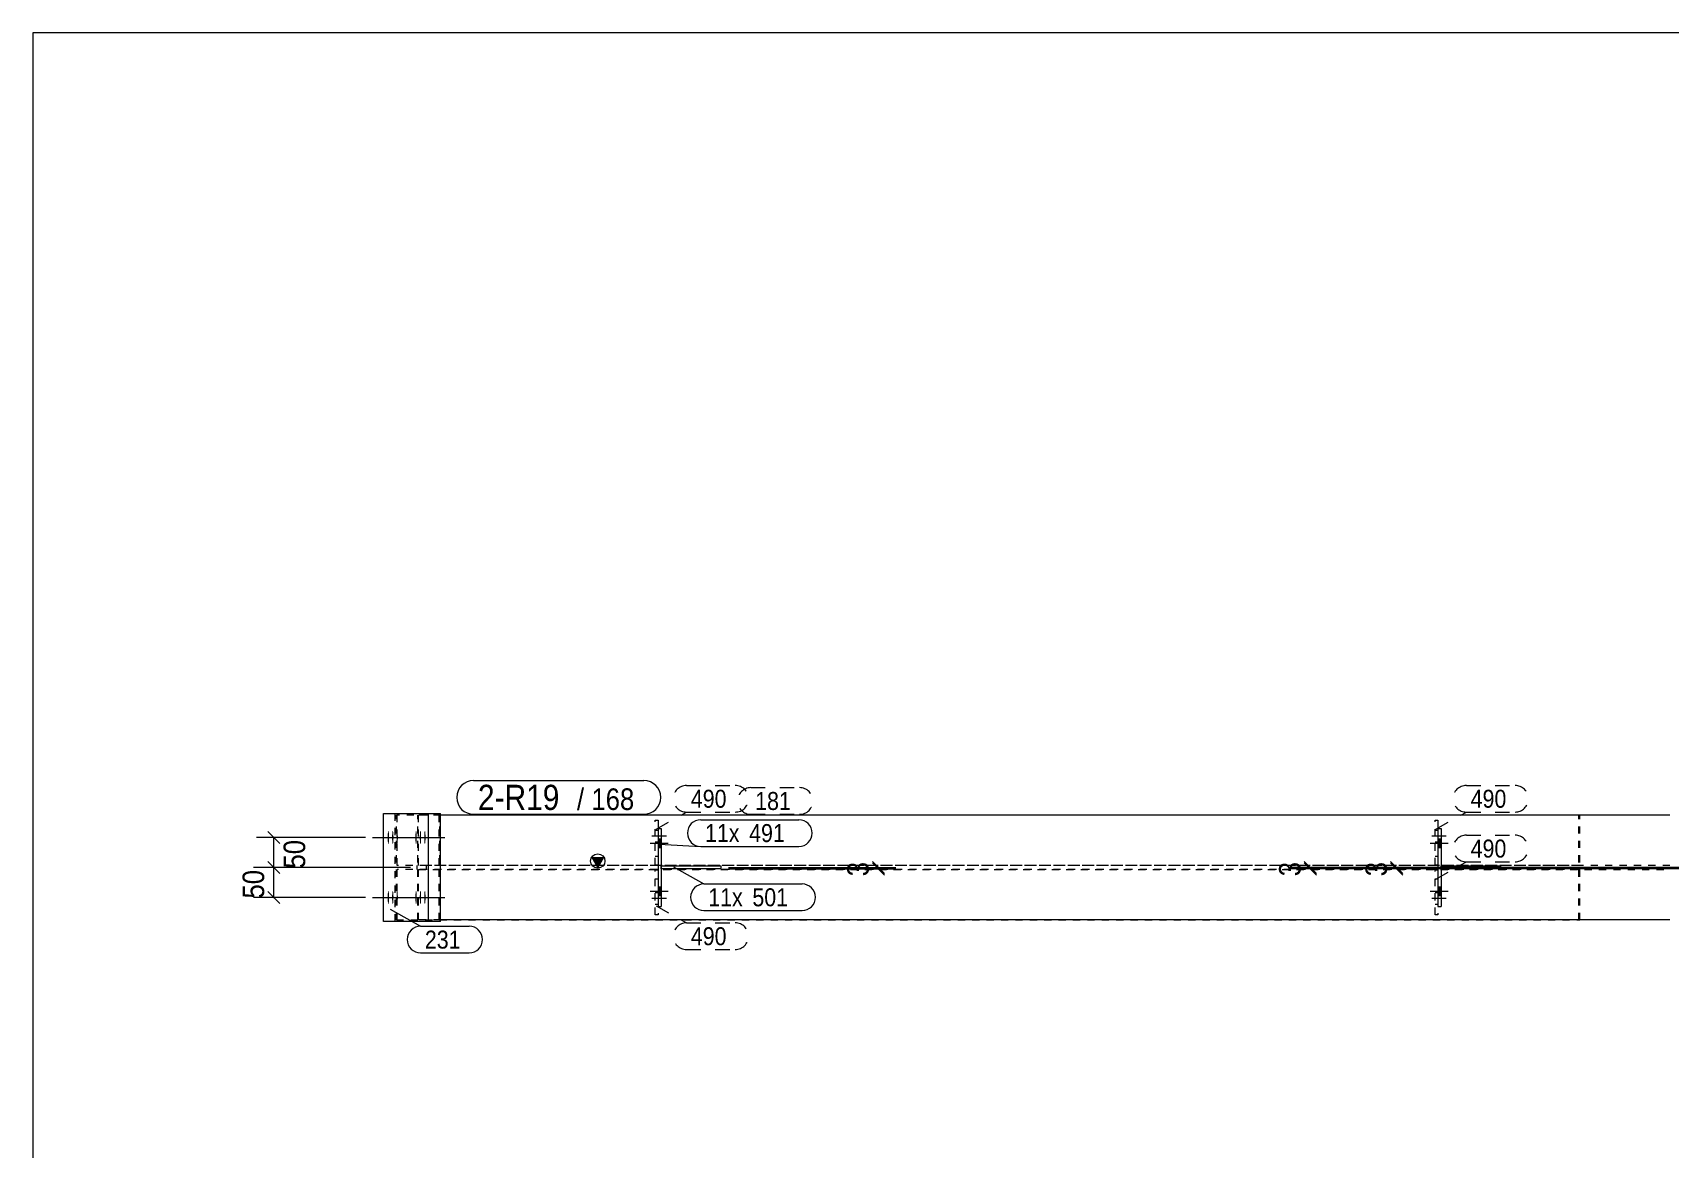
# Model space of a CAD drawing. Header units: millimetres. Extents: x 2 to 825, y 1 to 579.
# Drawn here: x 5 to 232.5, y 423.9 to 579 of the extents above; entities that cross this region are included whole.
import ezdxf

# ---------------------------------------------------------------- set-up
doc = ezdxf.new("R2010")
doc.units = ezdxf.units.MM
for name, pattern in [('XKITLINE00', [0]), ('XKITLINE01', [4, 1, -1, 1, -1]), ('XKITLINE02', [4, 2, -2])]:
    doc.linetypes.add(name, pattern=pattern)
for name, color, linetype, lineweight in [('Bolt', 3, 'Continuous', 0), ('Dimensions', 7, 'Continuous', 0), ('DrawingSheet', 5, 'Continuous', 0), ('Part', 2, 'Continuous', 0), ('PartMark', 7, 'Continuous', 0)]:
    doc.layers.add(name, color=color, linetype=linetype, lineweight=lineweight)
doc.styles.add('ARIAL', font='ARIAL.TTF')

# ---------------------------------------------------------------- blocks, each defined once
blk = doc.blocks.new('*A78')
at = {"layer": 'Bolt', "color": 3, "linetype": 'XKITLINE02', "lineweight": 0}
for p, q in [((201.36, 467.35), (198.86, 467.35)), ((200.23, 468.17), (199.82, 468.17)), ((200.23, 466.53), (199.82, 466.53))]:
    blk.add_line(p, q, dxfattribs=at)
blk = doc.blocks.new('*A79')
at = {"layer": 'Bolt', "color": 3, "linetype": 'XKITLINE02', "lineweight": 0}
for p, q in [((201.36, 458.69), (198.86, 458.69)), ((200.23, 459.51), (199.82, 459.51)), ((200.23, 457.87), (199.82, 457.87))]:
    blk.add_line(p, q, dxfattribs=at)
blk = doc.blocks.new('*A81')
at = {"layer": 'Bolt'}
for points in [[(54.5, 467.14), (54.5, 467.1), (54.5, 467.05), (54.5, 467.01), (54.5, 466.96), (54.5, 466.92), (54.5, 466.88), (54.5, 466.84), (54.49, 466.79), (54.49, 466.75), (54.49, 466.72), (54.49, 466.68), (54.49, 466.64), (54.48, 466.61), (54.48, 466.57), (54.48, 466.54), (54.47, 466.51), (54.47, 466.48), (54.47, 466.45), (54.46, 466.42), (54.46, 466.4), (54.45, 466.38), (54.45, 466.36), (54.44, 466.34), (54.44, 466.32), (54.44, 466.31), (54.43, 466.3), (54.43, 466.29), (54.42, 466.28), (54.42, 466.27), (54.41, 466.27), (54.41, 466.27), (54.4, 466.27), (54.4, 466.27), (54.39, 466.28), (54.39, 466.29), (54.38, 466.3), (54.38, 466.31), (54.38, 466.32), (54.37, 466.34), (54.37, 466.36), (54.36, 466.38), (54.36, 466.4), (54.35, 466.42), (54.35, 466.45), (54.35, 466.48), (54.34, 466.51), (54.34, 466.54), (54.34, 466.57), (54.33, 466.61), (54.33, 466.64), (54.33, 466.68), (54.33, 466.72), (54.32, 466.75), (54.32, 466.79), (54.32, 466.84), (54.32, 466.88), (54.32, 466.92), (54.31, 466.96), (54.31, 467.01), (54.31, 467.05), (54.31, 467.1), (54.31, 467.14), (54.31, 467.19), (54.31, 467.23), (54.31, 467.28), (54.31, 467.32), (54.31, 467.37), (54.31, 467.41), (54.32, 467.45), (54.32, 467.5), (54.32, 467.54), (54.32, 467.58), (54.32, 467.62), (54.33, 467.66), (54.33, 467.7), (54.33, 467.73), (54.33, 467.77), (54.34, 467.8), (54.34, 467.83), (54.34, 467.87), (54.35, 467.9), (54.35, 467.92), (54.35, 467.95), (54.36, 467.97), (54.36, 468), (54.37, 468.02), (54.37, 468.03), (54.38, 468.05), (54.38, 468.06), (54.38, 468.08), (54.39, 468.09), (54.39, 468.09), (54.4, 468.1), (54.4, 468.1), (54.41, 468.1), (54.41, 468.1), (54.42, 468.1), (54.42, 468.09), (54.43, 468.09), (54.43, 468.08), (54.44, 468.06), (54.44, 468.05), (54.44, 468.03), (54.45, 468.02), (54.45, 468), (54.46, 467.97), (54.46, 467.95), (54.47, 467.92), (54.47, 467.9), (54.47, 467.87), (54.48, 467.83), (54.48, 467.8), (54.48, 467.77), (54.49, 467.73), (54.49, 467.7), (54.49, 467.66), (54.49, 467.62), (54.49, 467.58), (54.5, 467.54), (54.5, 467.5), (54.5, 467.45), (54.5, 467.41), (54.5, 467.37), (54.5, 467.32), (54.5, 467.28), (54.5, 467.23), (54.5, 467.19)], [(55.12, 467.14), (55.12, 467.1), (55.12, 467.05), (55.11, 467.01), (55.11, 466.96), (55.11, 466.92), (55.11, 466.88), (55.11, 466.84), (55.11, 466.79), (55.1, 466.75), (55.1, 466.72), (55.1, 466.68), (55.1, 466.64), (55.09, 466.61), (55.09, 466.57), (55.09, 466.54), (55.08, 466.51), (55.08, 466.48), (55.08, 466.45), (55.07, 466.42), (55.07, 466.4), (55.07, 466.38), (55.06, 466.36), (55.06, 466.34), (55.05, 466.32), (55.05, 466.31), (55.04, 466.3), (55.04, 466.29), (55.03, 466.28), (55.03, 466.27), (55.02, 466.27), (55.02, 466.27), (55.02, 466.27), (55.01, 466.27), (55.01, 466.28), (55, 466.29), (55, 466.3), (54.99, 466.31), (54.99, 466.32), (54.98, 466.34), (54.98, 466.36), (54.97, 466.38), (54.97, 466.4), (54.97, 466.42), (54.96, 466.45), (54.96, 466.48), (54.96, 466.51), (54.95, 466.54), (54.95, 466.57), (54.95, 466.61), (54.94, 466.64), (54.94, 466.68), (54.94, 466.72), (54.94, 466.75), (54.93, 466.79), (54.93, 466.84), (54.93, 466.88), (54.93, 466.92), (54.93, 466.96), (54.93, 467.01), (54.92, 467.05), (54.92, 467.1), (54.92, 467.14), (54.92, 467.19), (54.92, 467.23), (54.92, 467.28), (54.92, 467.32), (54.93, 467.37), (54.93, 467.41), (54.93, 467.45), (54.93, 467.5), (54.93, 467.54), (54.93, 467.58), (54.94, 467.62), (54.94, 467.66), (54.94, 467.7), (54.94, 467.73), (54.95, 467.77), (54.95, 467.8), (54.95, 467.83), (54.96, 467.87), (54.96, 467.9), (54.96, 467.92), (54.97, 467.95), (54.97, 467.97), (54.97, 468), (54.98, 468.02), (54.98, 468.03), (54.99, 468.05), (54.99, 468.06), (55, 468.08), (55, 468.09), (55.01, 468.09), (55.01, 468.1), (55.02, 468.1), (55.02, 468.1), (55.02, 468.1), (55.03, 468.1), (55.03, 468.09), (55.04, 468.09), (55.04, 468.08), (55.05, 468.06), (55.05, 468.05), (55.06, 468.03), (55.06, 468.02), (55.07, 468), (55.07, 467.97), (55.07, 467.95), (55.08, 467.92), (55.08, 467.9), (55.08, 467.87), (55.09, 467.83), (55.09, 467.8), (55.09, 467.77), (55.1, 467.73), (55.1, 467.7), (55.1, 467.66), (55.1, 467.62), (55.11, 467.58), (55.11, 467.54), (55.11, 467.5), (55.11, 467.45), (55.11, 467.41), (55.11, 467.37), (55.12, 467.32), (55.12, 467.28), (55.12, 467.23), (55.12, 467.19)], [(55.73, 467.14), (55.73, 467.1), (55.73, 467.05), (55.73, 467.01), (55.73, 466.96), (55.72, 466.92), (55.72, 466.88), (55.72, 466.84), (55.72, 466.79), (55.72, 466.75), (55.71, 466.72), (55.71, 466.68), (55.71, 466.64), (55.71, 466.61), (55.7, 466.57), (55.7, 466.54), (55.7, 466.51), (55.69, 466.48), (55.69, 466.45), (55.69, 466.42), (55.68, 466.4), (55.68, 466.38), (55.67, 466.36), (55.67, 466.34), (55.66, 466.32), (55.66, 466.31), (55.66, 466.3), (55.65, 466.29), (55.65, 466.28), (55.64, 466.27), (55.64, 466.27), (55.63, 466.27), (55.63, 466.27), (55.62, 466.27), (55.62, 466.28), (55.61, 466.29), (55.61, 466.3), (55.6, 466.31), (55.6, 466.32), (55.6, 466.34), (55.59, 466.36), (55.59, 466.38), (55.58, 466.4), (55.58, 466.42), (55.57, 466.45), (55.57, 466.48), (55.57, 466.51), (55.56, 466.54), (55.56, 466.57), (55.56, 466.61), (55.55, 466.64), (55.55, 466.68), (55.55, 466.72), (55.55, 466.75), (55.54, 466.79), (55.54, 466.84), (55.54, 466.88), (55.54, 466.92), (55.54, 466.96), (55.54, 467.01), (55.54, 467.05), (55.54, 467.1), (55.54, 467.14), (55.54, 467.19), (55.54, 467.23), (55.54, 467.28), (55.54, 467.32), (55.54, 467.37), (55.54, 467.41), (55.54, 467.45), (55.54, 467.5), (55.54, 467.54), (55.54, 467.58), (55.55, 467.62), (55.55, 467.66), (55.55, 467.7), (55.55, 467.73), (55.56, 467.77), (55.56, 467.8), (55.56, 467.83), (55.57, 467.87), (55.57, 467.9), (55.57, 467.92), (55.58, 467.95), (55.58, 467.97), (55.59, 468), (55.59, 468.02), (55.6, 468.03), (55.6, 468.05), (55.6, 468.06), (55.61, 468.08), (55.61, 468.09), (55.62, 468.09), (55.62, 468.1), (55.63, 468.1), (55.63, 468.1), (55.64, 468.1), (55.64, 468.1), (55.65, 468.09), (55.65, 468.09), (55.66, 468.08), (55.66, 468.06), (55.66, 468.05), (55.67, 468.03), (55.67, 468.02), (55.68, 468), (55.68, 467.97), (55.69, 467.95), (55.69, 467.92), (55.69, 467.9), (55.7, 467.87), (55.7, 467.83), (55.7, 467.8), (55.71, 467.77), (55.71, 467.73), (55.71, 467.7), (55.71, 467.66), (55.72, 467.62), (55.72, 467.58), (55.72, 467.54), (55.72, 467.5), (55.72, 467.45), (55.73, 467.41), (55.73, 467.37), (55.73, 467.32), (55.73, 467.28), (55.73, 467.23), (55.73, 467.19)], [(58.35, 467.14), (58.35, 467.1), (58.35, 467.05), (58.35, 467.01), (58.35, 466.96), (58.35, 466.92), (58.34, 466.88), (58.34, 466.84), (58.34, 466.79), (58.34, 466.75), (58.34, 466.72), (58.33, 466.68), (58.33, 466.64), (58.33, 466.61), (58.33, 466.57), (58.32, 466.54), (58.32, 466.51), (58.32, 466.48), (58.31, 466.45), (58.31, 466.42), (58.3, 466.4), (58.3, 466.38), (58.3, 466.36), (58.29, 466.34), (58.29, 466.32), (58.28, 466.31), (58.28, 466.3), (58.27, 466.29), (58.27, 466.28), (58.26, 466.27), (58.26, 466.27), (58.25, 466.27), (58.25, 466.27), (58.24, 466.27), (58.24, 466.28), (58.24, 466.29), (58.23, 466.3), (58.23, 466.31), (58.22, 466.32), (58.22, 466.34), (58.21, 466.36), (58.21, 466.38), (58.2, 466.4), (58.2, 466.42), (58.2, 466.45), (58.19, 466.48), (58.19, 466.51), (58.19, 466.54), (58.18, 466.57), (58.18, 466.61), (58.18, 466.64), (58.17, 466.68), (58.17, 466.72), (58.17, 466.75), (58.17, 466.79), (58.17, 466.84), (58.16, 466.88), (58.16, 466.92), (58.16, 466.96), (58.16, 467.01), (58.16, 467.05), (58.16, 467.1), (58.16, 467.14), (58.16, 467.19), (58.16, 467.23), (58.16, 467.28), (58.16, 467.32), (58.16, 467.37), (58.16, 467.41), (58.16, 467.45), (58.16, 467.5), (58.17, 467.54), (58.17, 467.58), (58.17, 467.62), (58.17, 467.66), (58.17, 467.7), (58.18, 467.73), (58.18, 467.77), (58.18, 467.8), (58.19, 467.83), (58.19, 467.87), (58.19, 467.9), (58.2, 467.92), (58.2, 467.95), (58.2, 467.97), (58.21, 468), (58.21, 468.02), (58.22, 468.03), (58.22, 468.05), (58.23, 468.06), (58.23, 468.08), (58.24, 468.09), (58.24, 468.09), (58.24, 468.1), (58.25, 468.1), (58.25, 468.1), (58.26, 468.1), (58.26, 468.1), (58.27, 468.09), (58.27, 468.09), (58.28, 468.08), (58.28, 468.06), (58.29, 468.05), (58.29, 468.03), (58.3, 468.02), (58.3, 468), (58.3, 467.97), (58.31, 467.95), (58.31, 467.92), (58.32, 467.9), (58.32, 467.87), (58.32, 467.83), (58.33, 467.8), (58.33, 467.77), (58.33, 467.73), (58.33, 467.7), (58.34, 467.66), (58.34, 467.62), (58.34, 467.58), (58.34, 467.54), (58.34, 467.5), (58.35, 467.45), (58.35, 467.41), (58.35, 467.37), (58.35, 467.32), (58.35, 467.28), (58.35, 467.23), (58.35, 467.19)], [(58.96, 467.14), (58.96, 467.1), (58.96, 467.05), (58.96, 467.01), (58.96, 466.96), (58.96, 466.92), (58.96, 466.88), (58.95, 466.84), (58.95, 466.79), (58.95, 466.75), (58.95, 466.72), (58.95, 466.68), (58.94, 466.64), (58.94, 466.61), (58.94, 466.57), (58.93, 466.54), (58.93, 466.51), (58.93, 466.48), (58.92, 466.45), (58.92, 466.42), (58.92, 466.4), (58.91, 466.38), (58.91, 466.36), (58.9, 466.34), (58.9, 466.32), (58.89, 466.31), (58.89, 466.3), (58.88, 466.29), (58.88, 466.28), (58.88, 466.27), (58.87, 466.27), (58.87, 466.27), (58.86, 466.27), (58.86, 466.27), (58.85, 466.28), (58.85, 466.29), (58.84, 466.3), (58.84, 466.31), (58.83, 466.32), (58.83, 466.34), (58.82, 466.36), (58.82, 466.38), (58.82, 466.4), (58.81, 466.42), (58.81, 466.45), (58.81, 466.48), (58.8, 466.51), (58.8, 466.54), (58.79, 466.57), (58.79, 466.61), (58.79, 466.64), (58.79, 466.68), (58.78, 466.72), (58.78, 466.75), (58.78, 466.79), (58.78, 466.84), (58.78, 466.88), (58.77, 466.92), (58.77, 466.96), (58.77, 467.01), (58.77, 467.05), (58.77, 467.1), (58.77, 467.14), (58.77, 467.19), (58.77, 467.23), (58.77, 467.28), (58.77, 467.32), (58.77, 467.37), (58.77, 467.41), (58.77, 467.45), (58.78, 467.5), (58.78, 467.54), (58.78, 467.58), (58.78, 467.62), (58.78, 467.66), (58.79, 467.7), (58.79, 467.73), (58.79, 467.77), (58.79, 467.8), (58.8, 467.83), (58.8, 467.87), (58.81, 467.9), (58.81, 467.92), (58.81, 467.95), (58.82, 467.97), (58.82, 468), (58.82, 468.02), (58.83, 468.03), (58.83, 468.05), (58.84, 468.06), (58.84, 468.08), (58.85, 468.09), (58.85, 468.09), (58.86, 468.1), (58.86, 468.1), (58.87, 468.1), (58.87, 468.1), (58.88, 468.1), (58.88, 468.09), (58.88, 468.09), (58.89, 468.08), (58.89, 468.06), (58.9, 468.05), (58.9, 468.03), (58.91, 468.02), (58.91, 468), (58.92, 467.97), (58.92, 467.95), (58.92, 467.92), (58.93, 467.9), (58.93, 467.87), (58.93, 467.83), (58.94, 467.8), (58.94, 467.77), (58.94, 467.73), (58.95, 467.7), (58.95, 467.66), (58.95, 467.62), (58.95, 467.58), (58.95, 467.54), (58.96, 467.5), (58.96, 467.45), (58.96, 467.41), (58.96, 467.37), (58.96, 467.32), (58.96, 467.28), (58.96, 467.23), (58.96, 467.19)], [(59.57, 467.14), (59.57, 467.1), (59.57, 467.05), (59.57, 467.01), (59.57, 466.96), (59.57, 466.92), (59.57, 466.88), (59.57, 466.84), (59.56, 466.79), (59.56, 466.75), (59.56, 466.72), (59.56, 466.68), (59.56, 466.64), (59.55, 466.61), (59.55, 466.57), (59.55, 466.54), (59.54, 466.51), (59.54, 466.48), (59.54, 466.45), (59.53, 466.42), (59.53, 466.4), (59.52, 466.38), (59.52, 466.36), (59.51, 466.34), (59.51, 466.32), (59.51, 466.31), (59.5, 466.3), (59.5, 466.29), (59.49, 466.28), (59.49, 466.27), (59.48, 466.27), (59.48, 466.27), (59.47, 466.27), (59.47, 466.27), (59.46, 466.28), (59.46, 466.29), (59.45, 466.3), (59.45, 466.31), (59.45, 466.32), (59.44, 466.34), (59.44, 466.36), (59.43, 466.38), (59.43, 466.4), (59.42, 466.42), (59.42, 466.45), (59.42, 466.48), (59.41, 466.51), (59.41, 466.54), (59.41, 466.57), (59.4, 466.61), (59.4, 466.64), (59.4, 466.68), (59.4, 466.72), (59.39, 466.75), (59.39, 466.79), (59.39, 466.84), (59.39, 466.88), (59.39, 466.92), (59.38, 466.96), (59.38, 467.01), (59.38, 467.05), (59.38, 467.1), (59.38, 467.14), (59.38, 467.19), (59.38, 467.23), (59.38, 467.28), (59.38, 467.32), (59.38, 467.37), (59.38, 467.41), (59.39, 467.45), (59.39, 467.5), (59.39, 467.54), (59.39, 467.58), (59.39, 467.62), (59.4, 467.66), (59.4, 467.7), (59.4, 467.73), (59.4, 467.77), (59.41, 467.8), (59.41, 467.83), (59.41, 467.87), (59.42, 467.9), (59.42, 467.92), (59.42, 467.95), (59.43, 467.97), (59.43, 468), (59.44, 468.02), (59.44, 468.03), (59.45, 468.05), (59.45, 468.06), (59.45, 468.08), (59.46, 468.09), (59.46, 468.09), (59.47, 468.1), (59.47, 468.1), (59.48, 468.1), (59.48, 468.1), (59.49, 468.1), (59.49, 468.09), (59.5, 468.09), (59.5, 468.08), (59.51, 468.06), (59.51, 468.05), (59.51, 468.03), (59.52, 468.02), (59.52, 468), (59.53, 467.97), (59.53, 467.95), (59.54, 467.92), (59.54, 467.9), (59.54, 467.87), (59.55, 467.83), (59.55, 467.8), (59.55, 467.77), (59.56, 467.73), (59.56, 467.7), (59.56, 467.66), (59.56, 467.62), (59.56, 467.58), (59.57, 467.54), (59.57, 467.5), (59.57, 467.45), (59.57, 467.41), (59.57, 467.37), (59.57, 467.32), (59.57, 467.28), (59.57, 467.23), (59.57, 467.19)], [(54.5, 458.81), (54.5, 458.76), (54.5, 458.72), (54.5, 458.67), (54.5, 458.63), (54.5, 458.59), (54.5, 458.54), (54.5, 458.5), (54.49, 458.46), (54.49, 458.42), (54.49, 458.38), (54.49, 458.34), (54.49, 458.31), (54.48, 458.27), (54.48, 458.24), (54.48, 458.21), (54.47, 458.17), (54.47, 458.14), (54.47, 458.12), (54.46, 458.09), (54.46, 458.07), (54.45, 458.04), (54.45, 458.02), (54.44, 458.01), (54.44, 457.99), (54.44, 457.98), (54.43, 457.96), (54.43, 457.95), (54.42, 457.95), (54.42, 457.94), (54.41, 457.94), (54.41, 457.94), (54.4, 457.94), (54.4, 457.94), (54.39, 457.95), (54.39, 457.95), (54.38, 457.96), (54.38, 457.98), (54.38, 457.99), (54.37, 458.01), (54.37, 458.02), (54.36, 458.04), (54.36, 458.07), (54.35, 458.09), (54.35, 458.12), (54.35, 458.14), (54.34, 458.17), (54.34, 458.21), (54.34, 458.24), (54.33, 458.27), (54.33, 458.31), (54.33, 458.34), (54.33, 458.38), (54.32, 458.42), (54.32, 458.46), (54.32, 458.5), (54.32, 458.54), (54.32, 458.59), (54.31, 458.63), (54.31, 458.67), (54.31, 458.72), (54.31, 458.76), (54.31, 458.81), (54.31, 458.85), (54.31, 458.9), (54.31, 458.94), (54.31, 458.99), (54.31, 459.03), (54.31, 459.08), (54.32, 459.12), (54.32, 459.16), (54.32, 459.2), (54.32, 459.25), (54.32, 459.29), (54.33, 459.32), (54.33, 459.36), (54.33, 459.4), (54.33, 459.43), (54.34, 459.47), (54.34, 459.5), (54.34, 459.53), (54.35, 459.56), (54.35, 459.59), (54.35, 459.62), (54.36, 459.64), (54.36, 459.66), (54.37, 459.68), (54.37, 459.7), (54.38, 459.72), (54.38, 459.73), (54.38, 459.74), (54.39, 459.75), (54.39, 459.76), (54.4, 459.77), (54.4, 459.77), (54.41, 459.77), (54.41, 459.77), (54.42, 459.77), (54.42, 459.76), (54.43, 459.75), (54.43, 459.74), (54.44, 459.73), (54.44, 459.72), (54.44, 459.7), (54.45, 459.68), (54.45, 459.66), (54.46, 459.64), (54.46, 459.62), (54.47, 459.59), (54.47, 459.56), (54.47, 459.53), (54.48, 459.5), (54.48, 459.47), (54.48, 459.43), (54.49, 459.4), (54.49, 459.36), (54.49, 459.32), (54.49, 459.29), (54.49, 459.25), (54.5, 459.2), (54.5, 459.16), (54.5, 459.12), (54.5, 459.08), (54.5, 459.03), (54.5, 458.99), (54.5, 458.94), (54.5, 458.9), (54.5, 458.85)], [(55.12, 458.81), (55.12, 458.76), (55.12, 458.72), (55.11, 458.67), (55.11, 458.63), (55.11, 458.59), (55.11, 458.54), (55.11, 458.5), (55.11, 458.46), (55.1, 458.42), (55.1, 458.38), (55.1, 458.34), (55.1, 458.31), (55.09, 458.27), (55.09, 458.24), (55.09, 458.21), (55.08, 458.17), (55.08, 458.14), (55.08, 458.12), (55.07, 458.09), (55.07, 458.07), (55.07, 458.04), (55.06, 458.02), (55.06, 458.01), (55.05, 457.99), (55.05, 457.98), (55.04, 457.96), (55.04, 457.95), (55.03, 457.95), (55.03, 457.94), (55.02, 457.94), (55.02, 457.94), (55.02, 457.94), (55.01, 457.94), (55.01, 457.95), (55, 457.95), (55, 457.96), (54.99, 457.98), (54.99, 457.99), (54.98, 458.01), (54.98, 458.02), (54.97, 458.04), (54.97, 458.07), (54.97, 458.09), (54.96, 458.12), (54.96, 458.14), (54.96, 458.17), (54.95, 458.21), (54.95, 458.24), (54.95, 458.27), (54.94, 458.31), (54.94, 458.34), (54.94, 458.38), (54.94, 458.42), (54.93, 458.46), (54.93, 458.5), (54.93, 458.54), (54.93, 458.59), (54.93, 458.63), (54.93, 458.67), (54.92, 458.72), (54.92, 458.76), (54.92, 458.81), (54.92, 458.85), (54.92, 458.9), (54.92, 458.94), (54.92, 458.99), (54.93, 459.03), (54.93, 459.08), (54.93, 459.12), (54.93, 459.16), (54.93, 459.2), (54.93, 459.25), (54.94, 459.29), (54.94, 459.32), (54.94, 459.36), (54.94, 459.4), (54.95, 459.43), (54.95, 459.47), (54.95, 459.5), (54.96, 459.53), (54.96, 459.56), (54.96, 459.59), (54.97, 459.62), (54.97, 459.64), (54.97, 459.66), (54.98, 459.68), (54.98, 459.7), (54.99, 459.72), (54.99, 459.73), (55, 459.74), (55, 459.75), (55.01, 459.76), (55.01, 459.77), (55.02, 459.77), (55.02, 459.77), (55.02, 459.77), (55.03, 459.77), (55.03, 459.76), (55.04, 459.75), (55.04, 459.74), (55.05, 459.73), (55.05, 459.72), (55.06, 459.7), (55.06, 459.68), (55.07, 459.66), (55.07, 459.64), (55.07, 459.62), (55.08, 459.59), (55.08, 459.56), (55.08, 459.53), (55.09, 459.5), (55.09, 459.47), (55.09, 459.43), (55.1, 459.4), (55.1, 459.36), (55.1, 459.32), (55.1, 459.29), (55.11, 459.25), (55.11, 459.2), (55.11, 459.16), (55.11, 459.12), (55.11, 459.08), (55.11, 459.03), (55.12, 458.99), (55.12, 458.94), (55.12, 458.9), (55.12, 458.85)], [(55.73, 458.81), (55.73, 458.76), (55.73, 458.72), (55.73, 458.67), (55.73, 458.63), (55.72, 458.59), (55.72, 458.54), (55.72, 458.5), (55.72, 458.46), (55.72, 458.42), (55.71, 458.38), (55.71, 458.34), (55.71, 458.31), (55.71, 458.27), (55.7, 458.24), (55.7, 458.21), (55.7, 458.17), (55.69, 458.14), (55.69, 458.12), (55.69, 458.09), (55.68, 458.07), (55.68, 458.04), (55.67, 458.02), (55.67, 458.01), (55.66, 457.99), (55.66, 457.98), (55.66, 457.96), (55.65, 457.95), (55.65, 457.95), (55.64, 457.94), (55.64, 457.94), (55.63, 457.94), (55.63, 457.94), (55.62, 457.94), (55.62, 457.95), (55.61, 457.95), (55.61, 457.96), (55.6, 457.98), (55.6, 457.99), (55.6, 458.01), (55.59, 458.02), (55.59, 458.04), (55.58, 458.07), (55.58, 458.09), (55.57, 458.12), (55.57, 458.14), (55.57, 458.17), (55.56, 458.21), (55.56, 458.24), (55.56, 458.27), (55.55, 458.31), (55.55, 458.34), (55.55, 458.38), (55.55, 458.42), (55.54, 458.46), (55.54, 458.5), (55.54, 458.54), (55.54, 458.59), (55.54, 458.63), (55.54, 458.67), (55.54, 458.72), (55.54, 458.76), (55.54, 458.81), (55.54, 458.85), (55.54, 458.9), (55.54, 458.94), (55.54, 458.99), (55.54, 459.03), (55.54, 459.08), (55.54, 459.12), (55.54, 459.16), (55.54, 459.2), (55.54, 459.25), (55.55, 459.29), (55.55, 459.32), (55.55, 459.36), (55.55, 459.4), (55.56, 459.43), (55.56, 459.47), (55.56, 459.5), (55.57, 459.53), (55.57, 459.56), (55.57, 459.59), (55.58, 459.62), (55.58, 459.64), (55.59, 459.66), (55.59, 459.68), (55.6, 459.7), (55.6, 459.72), (55.6, 459.73), (55.61, 459.74), (55.61, 459.75), (55.62, 459.76), (55.62, 459.77), (55.63, 459.77), (55.63, 459.77), (55.64, 459.77), (55.64, 459.77), (55.65, 459.76), (55.65, 459.75), (55.66, 459.74), (55.66, 459.73), (55.66, 459.72), (55.67, 459.7), (55.67, 459.68), (55.68, 459.66), (55.68, 459.64), (55.69, 459.62), (55.69, 459.59), (55.69, 459.56), (55.7, 459.53), (55.7, 459.5), (55.7, 459.47), (55.71, 459.43), (55.71, 459.4), (55.71, 459.36), (55.71, 459.32), (55.72, 459.29), (55.72, 459.25), (55.72, 459.2), (55.72, 459.16), (55.72, 459.12), (55.73, 459.08), (55.73, 459.03), (55.73, 458.99), (55.73, 458.94), (55.73, 458.9), (55.73, 458.85)], [(58.35, 458.81), (58.35, 458.76), (58.35, 458.72), (58.35, 458.67), (58.35, 458.63), (58.35, 458.59), (58.34, 458.54), (58.34, 458.5), (58.34, 458.46), (58.34, 458.42), (58.34, 458.38), (58.33, 458.34), (58.33, 458.31), (58.33, 458.27), (58.33, 458.24), (58.32, 458.21), (58.32, 458.17), (58.32, 458.14), (58.31, 458.12), (58.31, 458.09), (58.3, 458.07), (58.3, 458.04), (58.3, 458.02), (58.29, 458.01), (58.29, 457.99), (58.28, 457.98), (58.28, 457.96), (58.27, 457.95), (58.27, 457.95), (58.26, 457.94), (58.26, 457.94), (58.25, 457.94), (58.25, 457.94), (58.24, 457.94), (58.24, 457.95), (58.24, 457.95), (58.23, 457.96), (58.23, 457.98), (58.22, 457.99), (58.22, 458.01), (58.21, 458.02), (58.21, 458.04), (58.2, 458.07), (58.2, 458.09), (58.2, 458.12), (58.19, 458.14), (58.19, 458.17), (58.19, 458.21), (58.18, 458.24), (58.18, 458.27), (58.18, 458.31), (58.17, 458.34), (58.17, 458.38), (58.17, 458.42), (58.17, 458.46), (58.17, 458.5), (58.16, 458.54), (58.16, 458.59), (58.16, 458.63), (58.16, 458.67), (58.16, 458.72), (58.16, 458.76), (58.16, 458.81), (58.16, 458.85), (58.16, 458.9), (58.16, 458.94), (58.16, 458.99), (58.16, 459.03), (58.16, 459.08), (58.16, 459.12), (58.16, 459.16), (58.17, 459.2), (58.17, 459.25), (58.17, 459.29), (58.17, 459.32), (58.17, 459.36), (58.18, 459.4), (58.18, 459.43), (58.18, 459.47), (58.19, 459.5), (58.19, 459.53), (58.19, 459.56), (58.2, 459.59), (58.2, 459.62), (58.2, 459.64), (58.21, 459.66), (58.21, 459.68), (58.22, 459.7), (58.22, 459.72), (58.23, 459.73), (58.23, 459.74), (58.24, 459.75), (58.24, 459.76), (58.24, 459.77), (58.25, 459.77), (58.25, 459.77), (58.26, 459.77), (58.26, 459.77), (58.27, 459.76), (58.27, 459.75), (58.28, 459.74), (58.28, 459.73), (58.29, 459.72), (58.29, 459.7), (58.3, 459.68), (58.3, 459.66), (58.3, 459.64), (58.31, 459.62), (58.31, 459.59), (58.32, 459.56), (58.32, 459.53), (58.32, 459.5), (58.33, 459.47), (58.33, 459.43), (58.33, 459.4), (58.33, 459.36), (58.34, 459.32), (58.34, 459.29), (58.34, 459.25), (58.34, 459.2), (58.34, 459.16), (58.35, 459.12), (58.35, 459.08), (58.35, 459.03), (58.35, 458.99), (58.35, 458.94), (58.35, 458.9), (58.35, 458.85)], [(58.96, 458.81), (58.96, 458.76), (58.96, 458.72), (58.96, 458.67), (58.96, 458.63), (58.96, 458.59), (58.96, 458.54), (58.95, 458.5), (58.95, 458.46), (58.95, 458.42), (58.95, 458.38), (58.95, 458.34), (58.94, 458.31), (58.94, 458.27), (58.94, 458.24), (58.93, 458.21), (58.93, 458.17), (58.93, 458.14), (58.92, 458.12), (58.92, 458.09), (58.92, 458.07), (58.91, 458.04), (58.91, 458.02), (58.9, 458.01), (58.9, 457.99), (58.89, 457.98), (58.89, 457.96), (58.88, 457.95), (58.88, 457.95), (58.88, 457.94), (58.87, 457.94), (58.87, 457.94), (58.86, 457.94), (58.86, 457.94), (58.85, 457.95), (58.85, 457.95), (58.84, 457.96), (58.84, 457.98), (58.83, 457.99), (58.83, 458.01), (58.82, 458.02), (58.82, 458.04), (58.82, 458.07), (58.81, 458.09), (58.81, 458.12), (58.81, 458.14), (58.8, 458.17), (58.8, 458.21), (58.79, 458.24), (58.79, 458.27), (58.79, 458.31), (58.79, 458.34), (58.78, 458.38), (58.78, 458.42), (58.78, 458.46), (58.78, 458.5), (58.78, 458.54), (58.77, 458.59), (58.77, 458.63), (58.77, 458.67), (58.77, 458.72), (58.77, 458.76), (58.77, 458.81), (58.77, 458.85), (58.77, 458.9), (58.77, 458.94), (58.77, 458.99), (58.77, 459.03), (58.77, 459.08), (58.77, 459.12), (58.78, 459.16), (58.78, 459.2), (58.78, 459.25), (58.78, 459.29), (58.78, 459.32), (58.79, 459.36), (58.79, 459.4), (58.79, 459.43), (58.79, 459.47), (58.8, 459.5), (58.8, 459.53), (58.81, 459.56), (58.81, 459.59), (58.81, 459.62), (58.82, 459.64), (58.82, 459.66), (58.82, 459.68), (58.83, 459.7), (58.83, 459.72), (58.84, 459.73), (58.84, 459.74), (58.85, 459.75), (58.85, 459.76), (58.86, 459.77), (58.86, 459.77), (58.87, 459.77), (58.87, 459.77), (58.88, 459.77), (58.88, 459.76), (58.88, 459.75), (58.89, 459.74), (58.89, 459.73), (58.9, 459.72), (58.9, 459.7), (58.91, 459.68), (58.91, 459.66), (58.92, 459.64), (58.92, 459.62), (58.92, 459.59), (58.93, 459.56), (58.93, 459.53), (58.93, 459.5), (58.94, 459.47), (58.94, 459.43), (58.94, 459.4), (58.95, 459.36), (58.95, 459.32), (58.95, 459.29), (58.95, 459.25), (58.95, 459.2), (58.96, 459.16), (58.96, 459.12), (58.96, 459.08), (58.96, 459.03), (58.96, 458.99), (58.96, 458.94), (58.96, 458.9), (58.96, 458.85)], [(59.57, 458.81), (59.57, 458.76), (59.57, 458.72), (59.57, 458.67), (59.57, 458.63), (59.57, 458.59), (59.57, 458.54), (59.57, 458.5), (59.56, 458.46), (59.56, 458.42), (59.56, 458.38), (59.56, 458.34), (59.56, 458.31), (59.55, 458.27), (59.55, 458.24), (59.55, 458.21), (59.54, 458.17), (59.54, 458.14), (59.54, 458.12), (59.53, 458.09), (59.53, 458.07), (59.52, 458.04), (59.52, 458.02), (59.51, 458.01), (59.51, 457.99), (59.51, 457.98), (59.5, 457.96), (59.5, 457.95), (59.49, 457.95), (59.49, 457.94), (59.48, 457.94), (59.48, 457.94), (59.47, 457.94), (59.47, 457.94), (59.46, 457.95), (59.46, 457.95), (59.45, 457.96), (59.45, 457.98), (59.45, 457.99), (59.44, 458.01), (59.44, 458.02), (59.43, 458.04), (59.43, 458.07), (59.42, 458.09), (59.42, 458.12), (59.42, 458.14), (59.41, 458.17), (59.41, 458.21), (59.41, 458.24), (59.4, 458.27), (59.4, 458.31), (59.4, 458.34), (59.4, 458.38), (59.39, 458.42), (59.39, 458.46), (59.39, 458.5), (59.39, 458.54), (59.39, 458.59), (59.38, 458.63), (59.38, 458.67), (59.38, 458.72), (59.38, 458.76), (59.38, 458.81), (59.38, 458.85), (59.38, 458.9), (59.38, 458.94), (59.38, 458.99), (59.38, 459.03), (59.38, 459.08), (59.39, 459.12), (59.39, 459.16), (59.39, 459.2), (59.39, 459.25), (59.39, 459.29), (59.4, 459.32), (59.4, 459.36), (59.4, 459.4), (59.4, 459.43), (59.41, 459.47), (59.41, 459.5), (59.41, 459.53), (59.42, 459.56), (59.42, 459.59), (59.42, 459.62), (59.43, 459.64), (59.43, 459.66), (59.44, 459.68), (59.44, 459.7), (59.45, 459.72), (59.45, 459.73), (59.45, 459.74), (59.46, 459.75), (59.46, 459.76), (59.47, 459.77), (59.47, 459.77), (59.48, 459.77), (59.48, 459.77), (59.49, 459.77), (59.49, 459.76), (59.5, 459.75), (59.5, 459.74), (59.51, 459.73), (59.51, 459.72), (59.51, 459.7), (59.52, 459.68), (59.52, 459.66), (59.53, 459.64), (59.53, 459.62), (59.54, 459.59), (59.54, 459.56), (59.54, 459.53), (59.55, 459.5), (59.55, 459.47), (59.55, 459.43), (59.56, 459.4), (59.56, 459.36), (59.56, 459.32), (59.56, 459.29), (59.56, 459.25), (59.57, 459.2), (59.57, 459.16), (59.57, 459.12), (59.57, 459.08), (59.57, 459.03), (59.57, 458.99), (59.57, 458.94), (59.57, 458.9), (59.57, 458.85)]]:
    blk.add_hatch(color=3, dxfattribs=at).paths.add_polyline_path(points, flags=17)
at = {"layer": 'Bolt', "color": 3, "linetype": 'XKITLINE00', "lineweight": 0}
for p, q in [((52.21, 467.19), (57.18, 467.19)), ((52.82, 467.19), (57.8, 467.19)), ((53.44, 467.19), (58.41, 467.19)), ((56.06, 467.19), (61.03, 467.19)), ((56.67, 467.19), (61.64, 467.19)), ((57.28, 467.19), (62.25, 467.19)), ((52.21, 458.85), (57.18, 458.85)), ((52.82, 458.85), (57.8, 458.85)), ((53.44, 458.85), (58.41, 458.85)), ((56.06, 458.85), (61.03, 458.85)), ((56.67, 458.85), (61.64, 458.85)), ((57.28, 458.85), (62.25, 458.85))]:
    blk.add_line(p, q, dxfattribs=at)
blk = doc.blocks.new('*A82')
at = {"layer": 'Part'}
blk.add_hatch(color=2, dxfattribs=at).paths.add_polyline_path([(82.7, 464.42), (84.3, 464.42), (83.5, 463.02)], flags=17)
at = {"layer": 'Part', "color": 7, "linetype": 'XKITLINE01', "lineweight": 0}
for p, q in [((58.5, 455.73), (58.5, 470.31)), ((61.66, 470.31), (58.5, 470.31)), ((58.59, 463.31), (58.59, 470.31)), ((61.48, 463.31), (61.48, 470.31)), ((61.57, 455.73), (61.57, 470.31)), ((232.45, 463.31), (58.59, 463.31)), ((58.59, 455.73), (58.59, 462.73)), ((58.59, 462.73), (232.45, 462.73)), ((61.48, 455.73), (61.48, 462.73)), ((61.66, 455.73), (58.5, 455.73))]:
    blk.add_line(p, q, dxfattribs=at)
at = {"layer": 'Part', "color": 2, "linetype": 'XKITLINE00', "lineweight": 0}
for p, q in [((232.45, 470.31), (61.66, 470.31)), ((83.5, 463.02), (82.7, 464.42)), ((82.7, 464.42), (84.3, 464.42)), ((84.3, 464.42), (83.5, 463.02)), ((232.45, 455.73), (61.66, 455.73))]:
    blk.add_line(p, q, dxfattribs=at)
blk.add_circle((83.5, 463.92), 1, dxfattribs=at)
blk = doc.blocks.new('*A93')
at = {"layer": 'Part', "color": 2, "linetype": 'XKITLINE00', "lineweight": 0}
for p, q in [((200.23, 468.44), (200.65, 468.44)), ((200.23, 468.44), (200.23, 457.6)), ((200.65, 468.44), (200.65, 457.6)), ((200.23, 457.6), (200.65, 457.6))]:
    blk.add_line(p, q, dxfattribs=at)
blk = doc.blocks.new('*A94')
at = {"layer": 'Part', "color": 2, "linetype": 'XKITLINE00', "lineweight": 0}
for p, q in [((200.65, 463.23), (208.98, 463.23)), ((208.98, 462.81), (200.65, 462.81)), ((208.98, 462.81), (208.98, 463.23))]:
    blk.add_line(p, q, dxfattribs=at)
at = {"layer": 'Part', "color": 7, "linetype": 'XKITLINE01', "lineweight": 0}
blk.add_line((200.65, 462.81), (200.65, 463.23), dxfattribs=at)
blk.add_line((200.65, 462.81), (200.65, 463.23), dxfattribs=at)
blk = doc.blocks.new('*A95')
at = {"layer": 'Part', "color": 2, "linetype": 'XKITLINE00', "lineweight": 0}
for p, q in [((91.9, 468.44), (92.32, 468.44)), ((91.9, 468.44), (91.9, 457.6)), ((92.32, 468.44), (92.32, 457.6)), ((91.9, 457.6), (92.32, 457.6))]:
    blk.add_line(p, q, dxfattribs=at)
blk = doc.blocks.new('*A96')
at = {"layer": 'Part', "color": 2, "linetype": 'XKITLINE00', "lineweight": 0}
for p, q in [((92.32, 463.23), (100.65, 463.23)), ((100.65, 462.81), (92.32, 462.81)), ((100.65, 462.81), (100.65, 463.23))]:
    blk.add_line(p, q, dxfattribs=at)
at = {"layer": 'Part', "color": 7, "linetype": 'XKITLINE01', "lineweight": 0}
blk.add_line((92.32, 462.81), (92.32, 463.23), dxfattribs=at)
blk.add_line((92.32, 462.81), (92.32, 463.23), dxfattribs=at)
blk = doc.blocks.new('*A97')
at = {"layer": 'Part', "color": 7, "linetype": 'XKITLINE01', "lineweight": 0}
for p, q in [((91.48, 463.35), (91.48, 469.6)), ((91.48, 469.6), (91.9, 469.6)), ((91.9, 469.6), (91.9, 463.35)), ((91.48, 464.6), (91.9, 464.6)), ((91.9, 463.35), (91.48, 463.35))]:
    blk.add_line(p, q, dxfattribs=at)
blk = doc.blocks.new('*A98')
at = {"layer": 'Part', "color": 7, "linetype": 'XKITLINE01', "lineweight": 0}
for p, q in [((91.48, 456.44), (91.48, 462.69)), ((91.48, 462.69), (91.9, 462.69)), ((91.9, 462.69), (91.9, 456.44)), ((91.48, 461.44), (91.9, 461.44)), ((91.9, 456.44), (91.48, 456.44))]:
    blk.add_line(p, q, dxfattribs=at)
blk = doc.blocks.new('*A115')
at = {"layer": 'Part', "color": 7, "linetype": 'XKITLINE01', "lineweight": 0}
for p, q in [((199.82, 463.35), (199.82, 469.6)), ((199.82, 469.6), (200.23, 469.6)), ((200.23, 469.6), (200.23, 463.35)), ((199.82, 464.6), (200.23, 464.6)), ((200.23, 463.35), (199.82, 463.35))]:
    blk.add_line(p, q, dxfattribs=at)
blk = doc.blocks.new('*A116')
at = {"layer": 'Part', "color": 7, "linetype": 'XKITLINE01', "lineweight": 0}
for p, q in [((199.82, 456.44), (199.82, 462.69)), ((199.82, 462.69), (200.23, 462.69)), ((200.23, 462.69), (200.23, 456.44)), ((199.82, 461.44), (200.23, 461.44)), ((200.23, 456.44), (199.82, 456.44))]:
    blk.add_line(p, q, dxfattribs=at)
blk = doc.blocks.new('*A119')
at = {"layer": 'Part', "color": 2, "linetype": 'XKITLINE00', "lineweight": 0}
for p, q in [((53.71, 470.52), (61.66, 470.52)), ((53.71, 455.52), (53.71, 470.52)), ((60, 455.52), (60, 470.52)), ((61.66, 455.52), (61.66, 470.52)), ((61.66, 455.52), (53.71, 455.52))]:
    blk.add_line(p, q, dxfattribs=at)
at = {"layer": 'Part', "color": 7, "linetype": 'XKITLINE01', "lineweight": 0}
blk.add_line((55.37, 455.52), (55.37, 470.52), dxfattribs=at)
blk = doc.blocks.new('*A120')
at = {"layer": 'Part', "color": 7, "linetype": 'XKITLINE01', "lineweight": 0}
for p, q in [((219.95, 470.31), (55.52, 470.31)), ((55.52, 455.73), (55.52, 470.31)), ((55.62, 463.31), (55.62, 470.31)), ((219.8, 455.73), (219.8, 470.31)), ((219.95, 455.73), (219.95, 470.31)), ((219.8, 463.31), (55.62, 463.31)), ((219.8, 462.73), (55.62, 462.73)), ((55.62, 455.73), (55.62, 462.73)), ((58.37, 463.31), (58.37, 462.73)), ((59.71, 462.73), (59.71, 463.31)), ((55.52, 455.73), (219.95, 455.73))]:
    blk.add_line(p, q, dxfattribs=at)
blk = doc.blocks.new('*A125')
at = {"layer": 'Bolt'}
for points in [[(200.23, 466.94), (200.65, 466.94), (200.65, 465.77), (200.23, 465.77)], [(200.23, 466.94), (200.65, 466.94), (200.65, 465.77), (200.23, 465.77)], [(200.23, 460.27), (200.65, 460.27), (200.65, 459.1), (200.23, 459.1)], [(200.23, 460.27), (200.65, 460.27), (200.65, 459.1), (200.23, 459.1)]]:
    blk.add_hatch(color=3, dxfattribs=at).paths.add_polyline_path(points, flags=17)
at = {"layer": 'Bolt', "color": 3, "linetype": 'XKITLINE00', "lineweight": 0}
for p, q in [((200.65, 466.94), (200.23, 466.94)), ((200.65, 466.94), (200.23, 466.94)), ((201.62, 466.35), (199.12, 466.35)), ((201.62, 466.35), (199.12, 466.35)), ((200.65, 465.77), (200.23, 465.77)), ((200.65, 465.77), (200.23, 465.77)), ((201.62, 459.69), (199.12, 459.69)), ((201.62, 459.69), (199.12, 459.69)), ((200.65, 460.27), (200.23, 460.27)), ((200.65, 460.27), (200.23, 460.27)), ((200.65, 459.1), (200.23, 459.1)), ((200.65, 459.1), (200.23, 459.1))]:
    blk.add_line(p, q, dxfattribs=at)
blk = doc.blocks.new('*A126')
at = {"layer": 'Bolt'}
for points in [[(91.9, 466.94), (92.32, 466.94), (92.32, 465.77), (91.9, 465.77)], [(91.9, 466.94), (92.32, 466.94), (92.32, 465.77), (91.9, 465.77)], [(91.9, 460.27), (92.32, 460.27), (92.32, 459.1), (91.9, 459.1)], [(91.9, 460.27), (92.32, 460.27), (92.32, 459.1), (91.9, 459.1)]]:
    blk.add_hatch(color=3, dxfattribs=at).paths.add_polyline_path(points, flags=17)
at = {"layer": 'Bolt', "color": 3, "linetype": 'XKITLINE00', "lineweight": 0}
for p, q in [((92.32, 466.94), (91.9, 466.94)), ((92.32, 466.94), (91.9, 466.94)), ((93.28, 466.35), (90.78, 466.35)), ((93.28, 466.35), (90.78, 466.35)), ((92.32, 465.77), (91.9, 465.77)), ((92.32, 465.77), (91.9, 465.77)), ((93.28, 459.69), (90.78, 459.69)), ((93.28, 459.69), (90.78, 459.69)), ((92.32, 460.27), (91.9, 460.27)), ((92.32, 460.27), (91.9, 460.27)), ((92.32, 459.1), (91.9, 459.1)), ((92.32, 459.1), (91.9, 459.1))]:
    blk.add_line(p, q, dxfattribs=at)
blk = doc.blocks.new('*A127')
at = {"layer": 'Bolt', "color": 3, "linetype": 'XKITLINE02', "lineweight": 0}
for p, q in [((93.03, 467.35), (90.53, 467.35)), ((91.9, 468.17), (91.48, 468.17)), ((91.9, 466.53), (91.48, 466.53))]:
    blk.add_line(p, q, dxfattribs=at)
blk = doc.blocks.new('*A128')
at = {"layer": 'Bolt', "color": 3, "linetype": 'XKITLINE02', "lineweight": 0}
for p, q in [((93.03, 458.69), (90.53, 458.69)), ((91.9, 459.51), (91.48, 459.51)), ((91.9, 457.87), (91.48, 457.87))]:
    blk.add_line(p, q, dxfattribs=at)
blk = doc.blocks.new('*A176')
at = {"layer": 'DrawingSheet', "color": 5, "linetype": 'XKITLINE00', "lineweight": 0}
for p, q in [((825, 579), (5, 579)), ((5, 579), (5, 5))]:
    blk.add_line(p, q, dxfattribs=at)
blk = doc.blocks.new('*A262')
at = {"layer": 'Dimensions', "color": 7, "linetype": 'XKITLINE00', "lineweight": 0}
for p, q in [((57.5, 463.02), (35.65, 463.02)), ((37.65, 463.87), (39.34, 462.17)), ((38.5, 458.85), (38.5, 463.02)), ((37.65, 459.7), (39.34, 458)), ((51.21, 458.85), (35.65, 458.85))]:
    blk.add_line(p, q, dxfattribs=at)
at = {"layer": 'Dimensions', "color": 3}
for p in [(38.5, 463.02), (38.5, 458.85)]:
    blk.add_point(p, dxfattribs=at)
at = {"layer": 'Dimensions', "color": 3, "style": 'ARIAL', "width": 0.85}
blk.add_text('50', height=3, rotation=90.0002, dxfattribs=at).set_placement((37.15, 458.71))
blk = doc.blocks.new('*A263')
at = {"layer": 'Dimensions', "color": 7, "linetype": 'XKITLINE00', "lineweight": 0}
for p, q in [((51.21, 467.19), (36.1, 467.19)), ((37.65, 468.04), (39.34, 466.34)), ((38.5, 463.02), (38.5, 467.19)), ((57.5, 463.02), (36.1, 463.02)), ((37.65, 463.87), (39.34, 462.17))]:
    blk.add_line(p, q, dxfattribs=at)
at = {"layer": 'Dimensions', "color": 3}
for p in [(38.5, 467.19), (38.5, 463.02)]:
    blk.add_point(p, dxfattribs=at)
at = {"layer": 'Dimensions', "color": 3, "style": 'ARIAL', "width": 0.85}
blk.add_text('50', height=3, rotation=90.0002, dxfattribs=at).set_placement((42.85, 462.88))
blk = doc.blocks.new('*A264')
at = {"layer": 'Dimensions', "color": 7, "linetype": 'XKITLINE00', "lineweight": 0}
for p, q in [((101.65, 463.02), (124.9, 463.02)), ((101.65, 462.81), (124.9, 462.81)), ((121.65, 463.87), (123.34, 462.17)), ((121.65, 463.66), (123.34, 461.96)), ((122.5, 462.81), (122.5, 463.02))]:
    blk.add_line(p, q, dxfattribs=at)
at = {"layer": 'Dimensions', "color": 3}
for p in [(122.5, 463.02), (122.5, 462.81)]:
    blk.add_point(p, dxfattribs=at)
at = {"layer": 'Dimensions', "color": 3, "style": 'ARIAL', "width": 0.85}
blk.add_text('3', height=3, rotation=90.0002, dxfattribs=at).set_placement((121.15, 461.8))
blk = doc.blocks.new('*A265')
at = {"layer": 'Dimensions', "color": 7, "linetype": 'XKITLINE00', "lineweight": 0}
for p, q in [((199.65, 463.02), (179.65, 463.02)), ((199.65, 462.81), (179.65, 462.81)), ((181.65, 463.87), (183.34, 462.17)), ((181.65, 463.66), (183.34, 461.96)), ((182.5, 462.81), (182.5, 463.02))]:
    blk.add_line(p, q, dxfattribs=at)
at = {"layer": 'Dimensions', "color": 3}
for p in [(182.5, 463.02), (182.5, 462.81)]:
    blk.add_point(p, dxfattribs=at)
at = {"layer": 'Dimensions', "color": 3, "style": 'ARIAL', "width": 0.85}
blk.add_text('3', height=3, rotation=90.0002, dxfattribs=at).set_placement((181.15, 461.8))
blk = doc.blocks.new('*A266')
at = {"layer": 'Dimensions', "color": 7, "linetype": 'XKITLINE00', "lineweight": 0}
for p, q in [((245.28, 463.02), (191.65, 463.02)), ((245.28, 462.81), (191.65, 462.81)), ((193.65, 463.87), (195.34, 462.17)), ((193.65, 463.66), (195.34, 461.96)), ((194.5, 462.81), (194.5, 463.02))]:
    blk.add_line(p, q, dxfattribs=at)
at = {"layer": 'Dimensions', "color": 3}
for p in [(194.5, 463.02), (194.5, 462.81)]:
    blk.add_point(p, dxfattribs=at)
at = {"layer": 'Dimensions', "color": 3, "style": 'ARIAL', "width": 0.85}
blk.add_text('3', height=3, rotation=90.0002, dxfattribs=at).set_placement((193.15, 461.8))
blk = doc.blocks.new('*A270')
at = {"layer": 'PartMark', "color": 7, "linetype": 'XKITLINE02', "lineweight": 0}
for p, q in [((104.77, 474.11), (111.54, 474.11)), ((104.77, 470.41), (111.54, 470.41))]:
    blk.add_line(p, q, dxfattribs=at)
for centre, start, end in [((104.77, 472.26), 90, 270), ((111.54, 472.26), 270, 90)]:
    blk.add_arc(centre, 1.85, start, end, dxfattribs=at)
at = {"layer": 'PartMark', "color": 3, "style": 'ARIAL', "width": 0.85}
blk.add_text('181', height=2.5, dxfattribs=at).set_placement((105.37, 471.01))
blk = doc.blocks.new('*A271')
at = {"layer": 'PartMark', "color": 7, "linetype": 'XKITLINE00', "lineweight": 0}
for p, q in [((54.64, 457.24), (58.88, 454.85)), ((58.88, 454.85), (65.64, 454.85)), ((58.88, 451.15), (65.64, 451.15))]:
    blk.add_line(p, q, dxfattribs=at)
for centre, start, end in [((58.88, 453), 90, 270), ((65.64, 453), 270, 90)]:
    blk.add_arc(centre, 1.85, start, end, dxfattribs=at)
at = {"layer": 'PartMark', "color": 3, "style": 'ARIAL', "width": 0.85}
blk.add_text('231', height=2.5, dxfattribs=at).set_placement((59.48, 451.75))
blk = doc.blocks.new('*A272')
at = {"layer": 'PartMark', "color": 7, "linetype": 'XKITLINE02', "lineweight": 0}
for p, q in [((204.17, 467.5), (210.93, 467.5)), ((199.92, 461.41), (204.17, 463.8)), ((204.17, 463.8), (210.93, 463.8))]:
    blk.add_line(p, q, dxfattribs=at)
for centre, start, end in [((204.17, 465.65), 90, 270), ((210.93, 465.65), 270, 90)]:
    blk.add_arc(centre, 1.85, start, end, dxfattribs=at)
at = {"layer": 'PartMark', "color": 3, "style": 'ARIAL', "width": 0.85}
blk.add_text('490', height=2.5, dxfattribs=at).set_placement((204.77, 464.4))
blk = doc.blocks.new('*A273')
at = {"layer": 'PartMark', "color": 7, "linetype": 'XKITLINE02', "lineweight": 0}
for p, q in [((204.17, 474.42), (210.93, 474.42)), ((199.92, 468.33), (204.17, 470.72)), ((204.17, 470.72), (210.93, 470.72))]:
    blk.add_line(p, q, dxfattribs=at)
for centre, start, end in [((204.17, 472.57), 90, 270), ((210.93, 472.57), 270, 90)]:
    blk.add_arc(centre, 1.85, start, end, dxfattribs=at)
at = {"layer": 'PartMark', "color": 3, "style": 'ARIAL', "width": 0.85}
blk.add_text('490', height=2.5, dxfattribs=at).set_placement((204.77, 471.32))
blk = doc.blocks.new('*A276')
at = {"layer": 'PartMark', "color": 7, "linetype": 'XKITLINE02', "lineweight": 0}
for p, q in [((91.59, 457.71), (95.83, 455.32)), ((95.83, 455.32), (102.6, 455.32)), ((95.83, 451.62), (102.6, 451.62))]:
    blk.add_line(p, q, dxfattribs=at)
for centre, start, end in [((95.83, 453.47), 90, 270), ((102.6, 453.47), 270, 90)]:
    blk.add_arc(centre, 1.85, start, end, dxfattribs=at)
at = {"layer": 'PartMark', "color": 3, "style": 'ARIAL', "width": 0.85}
blk.add_text('490', height=2.5, dxfattribs=at).set_placement((96.43, 452.22))
blk = doc.blocks.new('*A277')
at = {"layer": 'PartMark', "color": 7, "linetype": 'XKITLINE02', "lineweight": 0}
for p, q in [((95.83, 474.42), (102.6, 474.42)), ((91.59, 468.33), (95.83, 470.72)), ((95.83, 470.72), (102.6, 470.72))]:
    blk.add_line(p, q, dxfattribs=at)
for centre, start, end in [((95.83, 472.57), 90, 270), ((102.6, 472.57), 270, 90)]:
    blk.add_arc(centre, 1.85, start, end, dxfattribs=at)
at = {"layer": 'PartMark', "color": 3, "style": 'ARIAL', "width": 0.85}
blk.add_text('490', height=2.5, dxfattribs=at).set_placement((96.43, 471.32))
blk = doc.blocks.new('*A278')
at = {"layer": 'PartMark', "color": 7, "linetype": 'XKITLINE00', "lineweight": 0}
for p, q in [((66.25, 475.11), (89.89, 475.11)), ((66.25, 470.41), (89.89, 470.41))]:
    blk.add_line(p, q, dxfattribs=at)
for centre, start, end in [((66.25, 472.76), 90, 270), ((89.89, 472.76), 270, 90)]:
    blk.add_arc(centre, 2.35, start, end, dxfattribs=at)
at = {"layer": 'PartMark', "color": 1, "style": 'ARIAL', "width": 0.85}
blk.add_text('2-R19', height=3.5, dxfattribs=at).set_placement((66.85, 471.01))
at = {"layer": 'PartMark', "color": 3, "style": 'ARIAL', "width": 0.85}
for s, p in [('/', (80.61, 471.01)), ('168', (82.62, 471.01))]:
    blk.add_text(s, height=3, dxfattribs=at).set_placement(p)
blk = doc.blocks.new('*A279')
at = {"layer": 'PartMark', "color": 7, "linetype": 'XKITLINE00', "lineweight": 0}
for p, q in [((94.01, 463.12), (98.25, 460.73)), ((98.25, 460.73), (111.89, 460.73)), ((98.25, 457.03), (111.89, 457.03))]:
    blk.add_line(p, q, dxfattribs=at)
for centre, start, end in [((98.25, 458.88), 90, 270), ((111.89, 458.88), 270, 90)]:
    blk.add_arc(centre, 1.85, start, end, dxfattribs=at)
at = {"layer": 'PartMark', "color": 3, "style": 'ARIAL', "width": 0.85}
for s, p in [('11x', (98.85, 457.63)), ('501', (104.98, 457.63))]:
    blk.add_text(s, height=2.5, dxfattribs=at).set_placement(p)
blk = doc.blocks.new('*A280')
at = {"layer": 'PartMark', "color": 7, "linetype": 'XKITLINE00', "lineweight": 0}
for p, q in [((97.8, 469.65), (111.44, 469.65)), ((92.01, 466.25), (97.8, 465.95)), ((97.8, 465.95), (111.44, 465.95))]:
    blk.add_line(p, q, dxfattribs=at)
for centre, start, end in [((97.8, 467.8), 90, 270), ((111.44, 467.8), 270, 90)]:
    blk.add_arc(centre, 1.85, start, end, dxfattribs=at)
at = {"layer": 'PartMark', "color": 3, "style": 'ARIAL', "width": 0.85}
for s, p in [('11x', (98.4, 466.55)), ('491', (104.53, 466.55))]:
    blk.add_text(s, height=2.5, dxfattribs=at).set_placement(p)

msp = doc.modelspace()

# ---------------------------------------------------------------- block references
at = {"lineweight": 0}
for name in ['*A176', '*A278', '*A277', '*A270', '*A273', '*A119', '*A120', '*A97', '*A280', '*A115', '*A263', '*A81', '*A127', '*A126', '*A95', '*A78', '*A125', '*A272', '*A93', '*A262', '*A98', '*A96', '*A279', '*A264', '*A265', '*A266', '*A116', '*A94', '*A128', '*A276', '*A79', '*A271']:
    msp.add_blockref(name, (0, 0), dxfattribs=at)
at = {"layer": 'Part', "lineweight": 0}
msp.add_blockref('*A82', (0, 0), dxfattribs=at)

doc.saveas('drawing.dxf')
